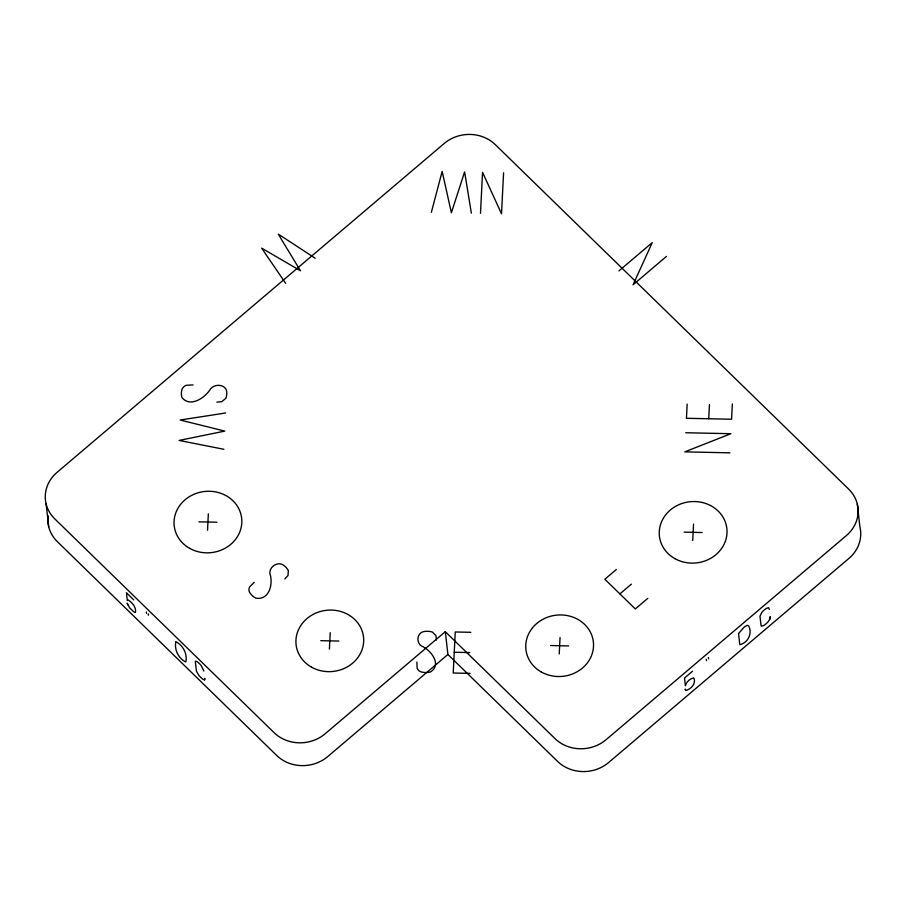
<?xml version="1.0" encoding="UTF-8"?>
<svg xmlns="http://www.w3.org/2000/svg" width="906" height="906" viewBox="0 0 906 906"><rect width="100%" height="100%" fill="white"/><g stroke="black" fill="none" stroke-linecap="round" stroke-linejoin="round"><path stroke-width="1.36" d="M207.531 530.259L208.346 513.838M329.399 649.07L330.226 632.648M416.885 662.093L417.134 668.22A7.259 6.58 -6.5 0 0 420.792 671.81A16.682 15.119 -6.5 0 0 430.361 672.014C442.547 664.608 430.531 649.636 421.381 645.944C416.262 642.66 416.953 633.906 422.785 631.822A16.682 15.119 -6.5 0 1 432.355 632.026L435.99 635.65L436.352 640.066M480.497 213.363L482.547 172.31L501.516 213.805L503.577 172.752M559.24 653.939L560.055 637.518M687.156 404.133L686.442 418.289L731.584 419.24L732.354 403.895M692.728 540.542L693.554 524.121M708.73 418.765L709.443 404.608M770.009 618.9L770.134 616.884L770.009 618.9L768.05 621.89A9.502 3.228 -45.7 0 1 763.701 625.57L761.47 626.159L761.051 625.536L759.975 616.171L762.161 611.969A9.502 3.228 -45.7 0 1 766.499 608.288L768.741 607.733L769.285 609.489M204.609 679.885L204.699 678.424L204.609 679.885L202.819 679.217A9.502 2.39 49.7 0 1 198.856 675.355L196.409 671.108L195.345 661.742L195.537 661.12L197.315 661.754A9.502 2.39 49.7 0 1 201.268 665.616L203.85 671.029M431.369 212.321L442.151 171.393L451.392 212.74L464.619 171.868L471.358 213.159M618.889 270.928L652.263 242.582L633.079 284.767L666.454 256.409M254.224 582.332L249.626 586.907A7.259 6.58 -6.5 0 0 249.365 591.856A16.682 15.119 -6.5 0 0 255.82 598.153C269.388 600.553 273.408 583.736 269.897 573.543C269.207 567.405 276.16 562.196 281.868 564.245A16.682 15.119 -6.5 0 1 288.334 570.542L288.017 575.491L284.835 578.911M445.31 631.686L325.163 733.747A36.195 32.797 -6.5 0 1 274.099 732.66L54.711 518.81A36.195 32.797 -6.5 0 1 57.044 472.366L444.166 143.51A36.195 32.797 -6.5 0 1 495.242 144.586L848.684 489.138A36.195 32.797 -6.5 0 1 846.363 535.582L606.08 739.692A36.195 32.797 -6.5 0 1 555.004 738.617L445.31 631.686L447.915 654.483L557.598 761.414A36.195 32.797 -6.5 0 0 608.673 762.49L848.956 558.379A36.195 32.797 -6.5 0 0 859.896 526.85L857.303 504.053M447.915 654.483L327.768 756.544A36.195 32.797 -6.5 0 1 276.692 755.457L57.316 541.607A36.195 32.797 -6.5 0 1 48.12 515.718M616.352 569.466L604.846 579.24L635.31 608.945L647.79 598.345M619.885 593.906L631.391 584.132M692.524 671.233L684.517 678.028L685.412 685.842C686.136 682.059 689.964 678.617 693.656 677.915L694.053 678.503C696.102 683.985 690.61 689.421 685.717 690.451L685.253 689.307L685.717 690.451M225.685 412.989L180.147 420.01L224.779 431.109L179.128 440.418L223.873 449.297M193.069 384.925L186.33 385.276A7.259 6.58 -6.5 0 0 182.299 388.685A16.682 15.119 -6.5 0 0 181.857 397.383C190.294 408.266 205.492 397.451 210.758 388.64C214.654 384.121 223.34 384.019 226.274 389.614A16.682 15.119 -6.5 0 1 225.832 398.323L221.766 401.698L216.896 402.128M685.717 432.751L730.859 433.702L684.766 451.868L729.908 452.83M198.912 521.856L216.964 522.241M684.109 532.139L702.173 532.524M470.837 632.309L455.265 631.98L453.215 673.022L470.101 673.385M320.792 640.667L338.844 641.052M550.621 645.536L568.674 645.921M454.257 652.241L469.818 652.58M315.186 258.244L278.221 234.054L300.452 270.758L261.641 248.142L285.662 283.318M133.748 599.874L126.432 592.739L127.316 600.553L127.939 599.783C132.117 602.501 136.41 607.077 135.447 612.49L133.714 611.833L129.637 607.847L127.202 603.147L127.644 604.812M708.424 657.518L708.583 658.866M706.318 659.308L706.476 660.655M148.256 613.849L148.403 615.197M146.33 611.98L146.489 613.328M46.104 503.883L48.698 526.68M738.537 633.577L739.806 644.687C747.699 643.022 752.705 633.69 748.73 625.989L747.28 625.265L744.177 627.088L738.537 633.577M175.764 642.003C174.348 649.987 178.323 657.779 185.186 661.765L185.923 661.776C187.316 653.815 183.386 645.967 176.511 642.003L175.764 642.003M311.551 667.167A33.93 30.747 -6.5 0 0 363.668 641.584A33.93 30.747 -6.5 0 0 314.223 613.838A33.93 30.747 -6.5 0 0 311.551 667.167M541.38 672.037A33.93 30.747 -6.5 0 0 593.509 646.454A33.93 30.747 -6.5 0 0 544.053 618.707A33.93 30.747 -6.5 0 0 541.38 672.037M189.671 548.356A33.93 30.747 -6.5 0 0 241.8 522.773A33.93 30.747 -6.5 0 0 192.344 495.027A33.93 30.747 -6.5 0 0 189.671 548.356M674.879 558.64A33.93 30.747 -6.5 0 0 726.997 533.045A33.93 30.747 -6.5 0 0 677.541 505.31A33.93 30.747 -6.5 0 0 674.879 558.64"/></g></svg>
